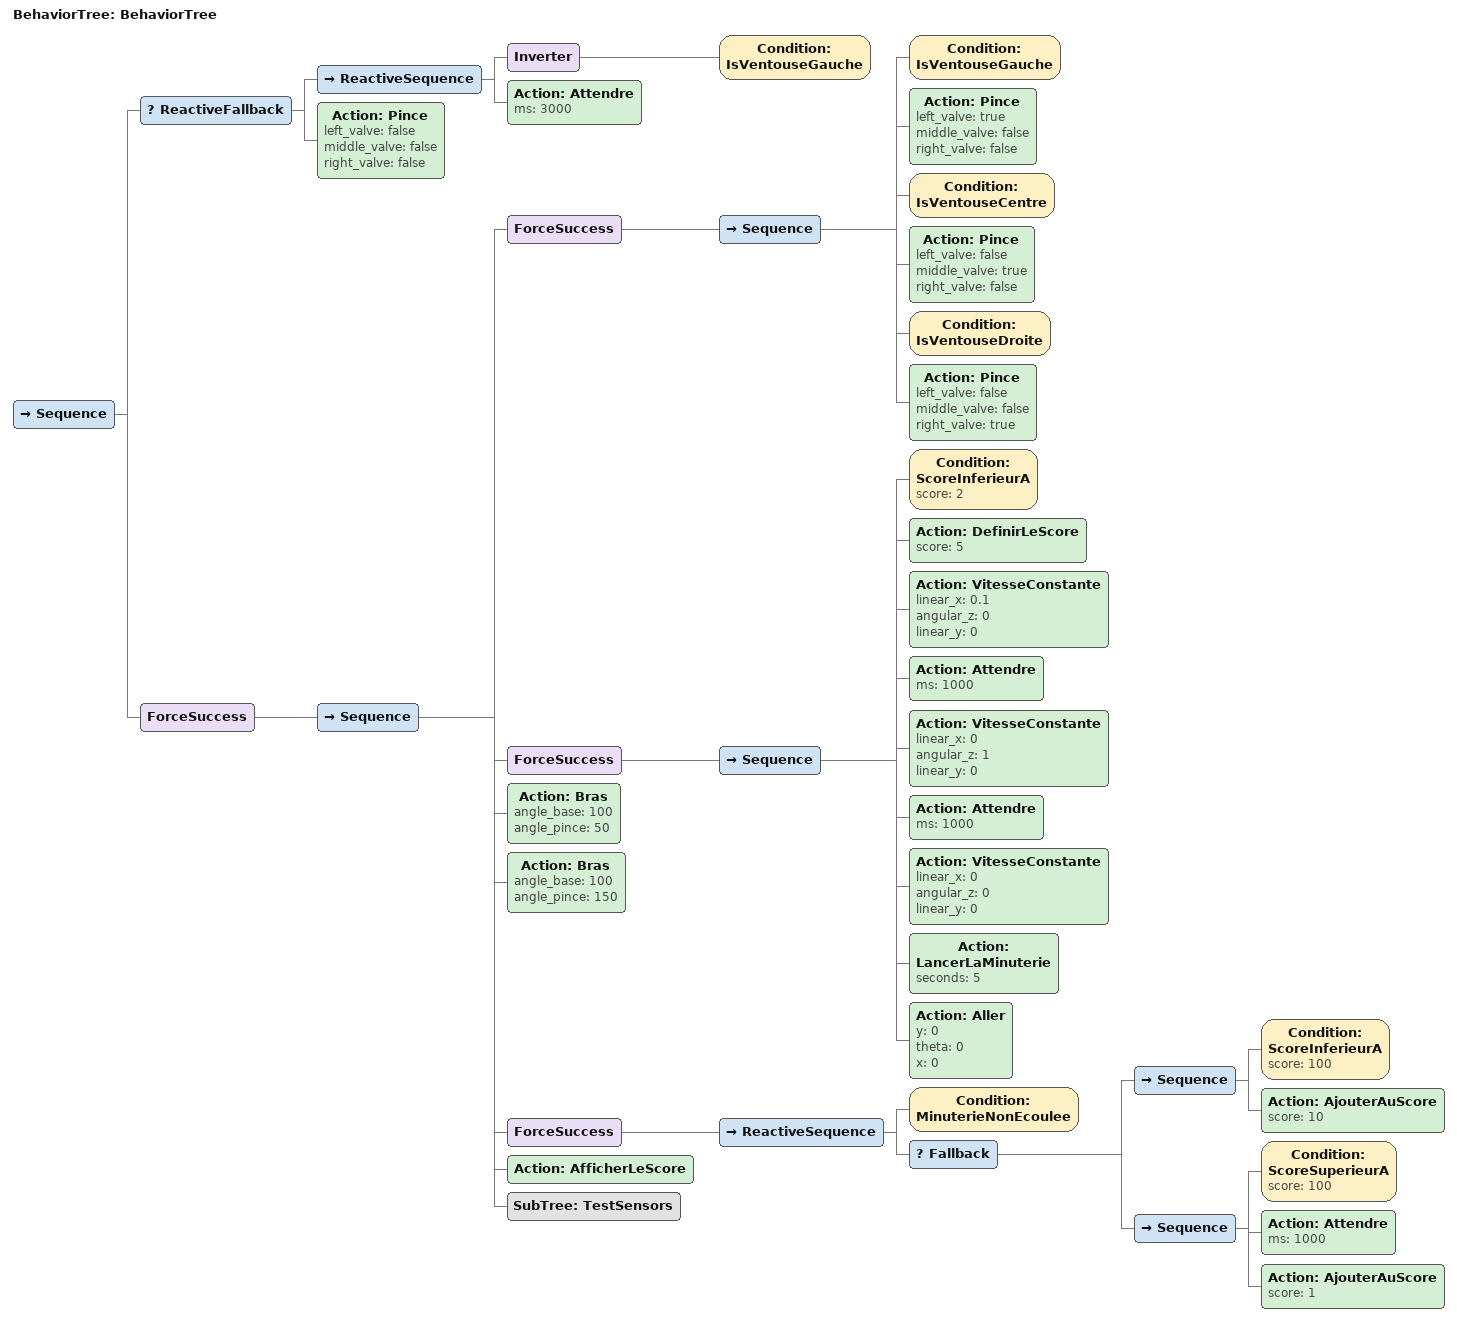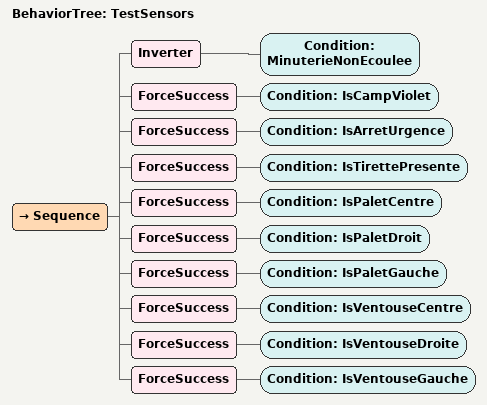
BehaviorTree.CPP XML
<root main_tree_to_execute="BehaviorTree">
    <BehaviorTree ID="BehaviorTree">
        <Sequence>
            <ReactiveFallback>
                <ReactiveSequence>
                    <Inverter>
                        <Condition ID="IsVentouseGauche"/>
                    </Inverter>
                    <Action ID="Attendre" ms="3000"/>
                </ReactiveSequence>
                <Action ID="Pince" left_valve="false" middle_valve="false" right_valve="false"/>
            </ReactiveFallback>
            <ForceSuccess>
                <Sequence>
                    <ForceSuccess>
                        <Sequence>
                            <Condition ID="IsVentouseGauche"/>
                            <Action ID="Pince" left_valve="true" middle_valve="false" right_valve="false"/>
                            <Condition ID="IsVentouseCentre"/>
                            <Action ID="Pince" left_valve="false" middle_valve="true" right_valve="false"/>
                            <Condition ID="IsVentouseDroite"/>
                            <Action ID="Pince" left_valve="false" middle_valve="false" right_valve="true"/>
                        </Sequence>
                    </ForceSuccess>
                    <ForceSuccess>
                        <Sequence>
                            <Condition ID="ScoreInferieurA" score="2"/>
                            <Action ID="DefinirLeScore" score="5"/>
                            <Action ID="VitesseConstante" linear_x="0.1" angular_z="0" linear_y="0"/>
                            <Action ID="Attendre" ms="1000"/>
                            <Action ID="VitesseConstante" linear_x="0" angular_z="1" linear_y="0"/>
                            <Action ID="Attendre" ms="1000"/>
                            <Action ID="VitesseConstante" linear_x="0" angular_z="0" linear_y="0"/>
                            <Action ID="LancerLaMinuterie" seconds="5"/>
                            <Action ID="Aller" y="0" theta="0" x="0"/>
                        </Sequence>
                    </ForceSuccess>
                    <Action ID="Bras" angle_base="100" angle_pince="50"/>
                    <Action ID="Bras" angle_base="100" angle_pince="150"/>
                    <ForceSuccess>
                        <ReactiveSequence>
                            <Condition ID="MinuterieNonEcoulee"/>
                            <Fallback>
                                <Sequence>
                                    <Condition ID="ScoreInferieurA" score="100"/>
                                    <Action ID="AjouterAuScore" score="10"/>
                                </Sequence>
                                <Sequence>
                                    <Condition ID="ScoreSuperieurA" score="100"/>
                                    <Action ID="Attendre" ms="1000"/>
                                    <Action ID="AjouterAuScore" score="1"/>
                                </Sequence>
                            </Fallback>
                        </ReactiveSequence>
                    </ForceSuccess>
                    <Action ID="AfficherLeScore"/>
                    <SubTree ID="TestSensors"/>
                </Sequence>
            </ForceSuccess>
        </Sequence>
    </BehaviorTree>
    <BehaviorTree ID="TestSensors">
        <Sequence>
            <Inverter>
                <Condition ID="MinuterieNonEcoulee"/>
            </Inverter>
            <ForceSuccess>
                <Condition ID="IsCampViolet"/>
            </ForceSuccess>
            <ForceSuccess>
                <Condition ID="IsArretUrgence"/>
            </ForceSuccess>
            <ForceSuccess>
                <Condition ID="IsTirettePresente"/>
            </ForceSuccess>
            <ForceSuccess>
                <Condition ID="IsPaletCentre"/>
            </ForceSuccess>
            <ForceSuccess>
                <Condition ID="IsPaletDroit"/>
            </ForceSuccess>
            <ForceSuccess>
                <Condition ID="IsPaletGauche"/>
            </ForceSuccess>
            <ForceSuccess>
                <Condition ID="IsVentouseCentre"/>
            </ForceSuccess>
            <ForceSuccess>
                <Condition ID="IsVentouseDroite"/>
            </ForceSuccess>
            <ForceSuccess>
                <Condition ID="IsVentouseGauche"/>
            </ForceSuccess>
        </Sequence>
    </BehaviorTree>
</root>
